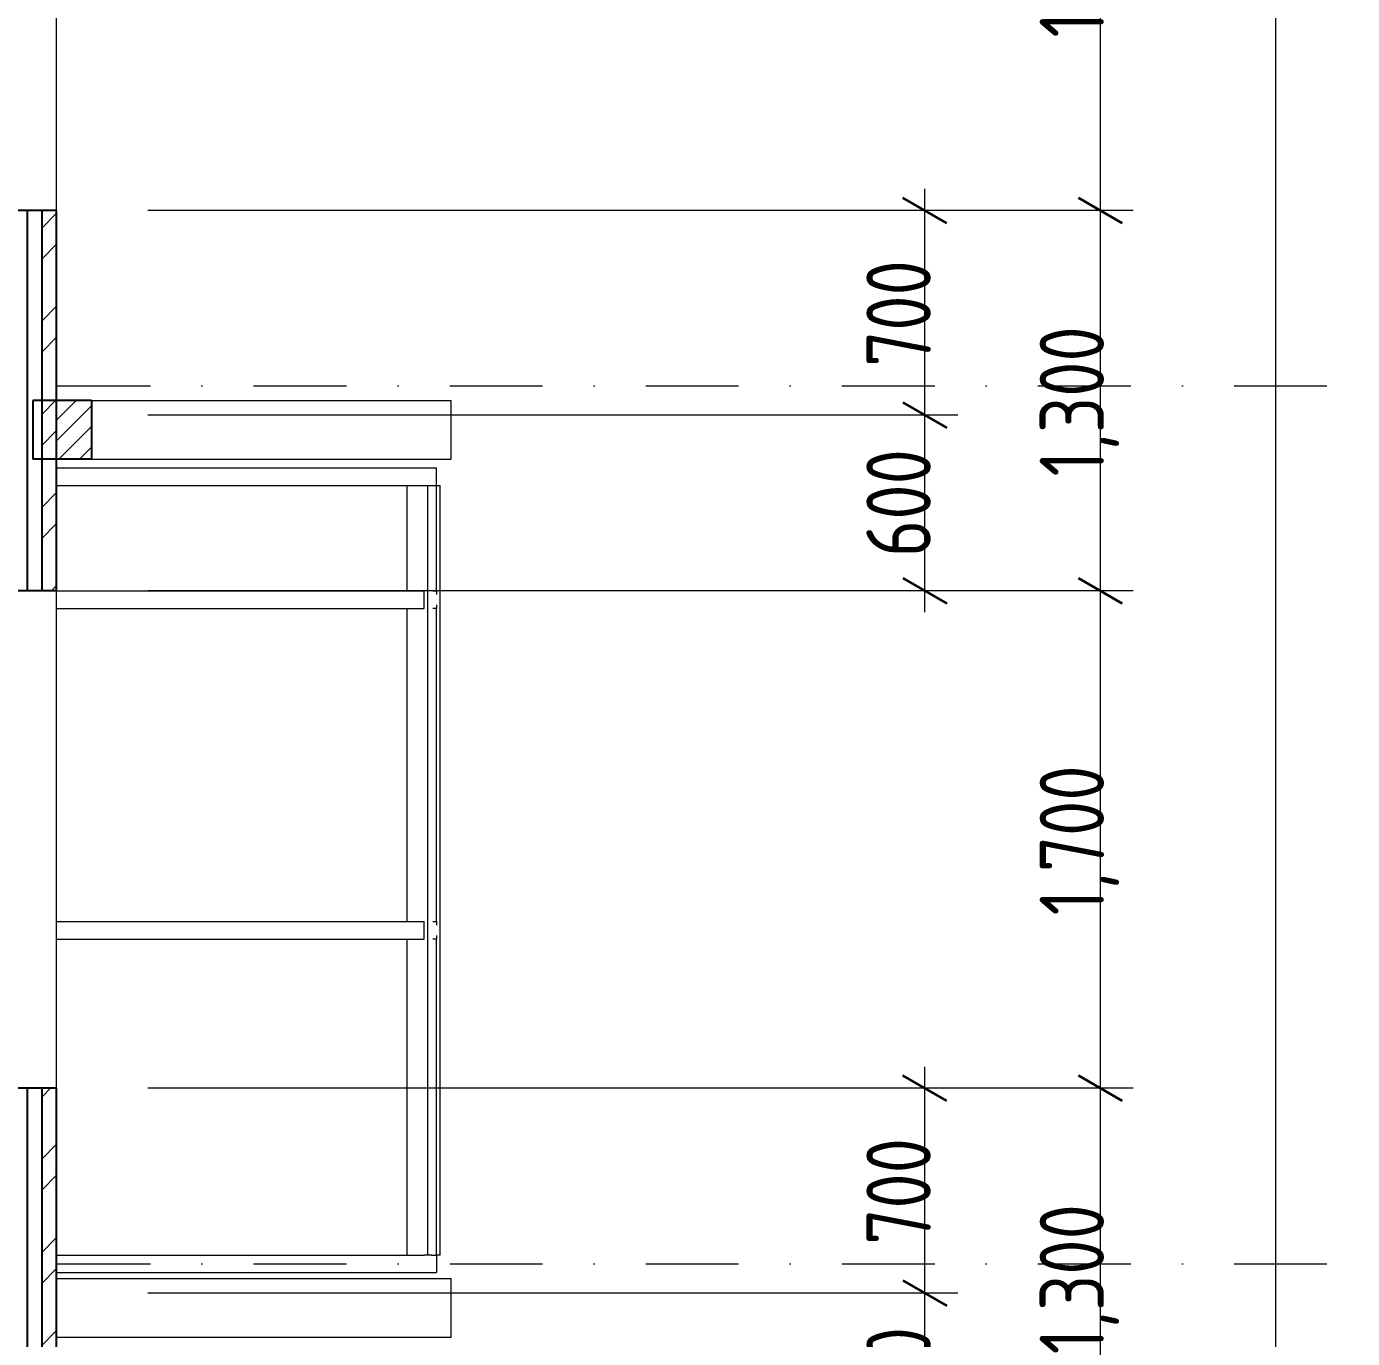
# Model space of a CAD drawing. Header units: millimetres. Extents: x 18162 to 7085488, y 72188 to 247925.
# Drawn here: x 3683577 to 3688111, y 136863 to 141346 of the extents above; entities that cross this region are included whole.
import ezdxf

# ---------------------------------------------------------------- set-up
doc = ezdxf.new("R2010")
doc.units = ezdxf.units.MM
doc.header["$MEASUREMENT"] = 0
doc.linetypes.add('Dot & Dashed', pattern=[670.277762, 317.5, -176.388889, 0, -176.388874])
for name, color, linetype in [('Archicad Windows', 7, 'Continuous'), ('Finish - Wall', 7, 'Continuous'), ('Structural - Bearing', 7, 'Continuous')]:
    doc.layers.add(name, color=color, linetype=linetype)
doc.styles.add('GENERATED_STYLE_3', font='', dxfattribs={"width": 0.8})
doc.styles.get('GENERATED_STYLE_3').set_extended_font_data('ISOCPEUR MON')
doc.dimstyles.new('GENERATED_STYLE__10', dxfattribs={"dimtxt": 220.000005, "dimasz": 114, "dimexe": 0.18, "dimexo": 762.629951, "dimgap": 0, "dimtad": 1, "dimdec": 0, "dimzin": 0, "dimdsep": 46, "dimtxsty": 'GENERATED_STYLE_3', "dimblk": 'ARROWHEAD_2', "dimblk1": 'ARROWHEAD_2', "dimblk2": 'ARROWHEAD_2', "dimcen": 0.09, "dimclrd": 13, "dimclre": 13, "dimclrt": 13, "dimadec": 0, "dimazin": 0, "dimtfac": 1, "dimtdec": 4, "dimtmove": 0, "dimatfit": 3, "dimfxl": 1, "dimtolj": 1, "dimtzin": 0, "dimarcsym": 0})
doc.dimstyles.new('GENERATED_STYLE__7', dxfattribs={"dimtxt": 220.000005, "dimasz": 114, "dimexe": 0.18, "dimexo": 342.629951, "dimgap": 0, "dimtad": 1, "dimdec": 0, "dimzin": 0, "dimdsep": 46, "dimtxsty": 'GENERATED_STYLE_3', "dimblk": 'ARROWHEAD_2', "dimblk1": 'ARROWHEAD_2', "dimblk2": 'ARROWHEAD_2', "dimcen": 0.09, "dimclrd": 13, "dimclre": 13, "dimclrt": 13, "dimadec": 0, "dimazin": 0, "dimtfac": 1, "dimtdec": 4, "dimtmove": 0, "dimatfit": 3, "dimfxl": 1, "dimtolj": 1, "dimtzin": 0, "dimarcsym": 0})
doc.dimstyles.new('GENERATED_STYLE__9', dxfattribs={"dimtxt": 220.000005, "dimasz": 114, "dimexe": 0.18, "dimexo": 312.629951, "dimgap": 0, "dimtad": 1, "dimdec": 0, "dimzin": 0, "dimdsep": 46, "dimtxsty": 'GENERATED_STYLE_3', "dimblk": 'ARROWHEAD_2', "dimblk1": 'ARROWHEAD_2', "dimblk2": 'ARROWHEAD_2', "dimcen": 0.09, "dimclrd": 13, "dimclre": 13, "dimclrt": 13, "dimadec": 0, "dimazin": 0, "dimtfac": 1, "dimtdec": 4, "dimtmove": 0, "dimatfit": 3, "dimfxl": 1, "dimtolj": 1, "dimtzin": 0, "dimarcsym": 0})
pattern_1 = [(45, (3761974.73, 95118), (-159.099, 159.099), []), (45, (3761921.7, 95171.04), (-159.099, 159.099), [])]

# ---------------------------------------------------------------- blocks, each defined once
blk = doc.blocks.new('*D1153', base_point=(3761974.7, 95118))
at = {"color": 12, "linetype": 'Continuous', "lineweight": 35}
for p, q in [((3687173.6, 137761.3), (3687323.6, 137674.7)), ((3687173.6, 136461.3), (3687323.6, 136374.7))]:
    blk.add_line(p, q, dxfattribs=at)
at = {"color": 13, "linetype": 'Continuous', "lineweight": 13}
for p, q in [((3687361.1, 137718), (3683991.7, 137718)), ((3687248.6, 136418), (3687248.6, 137718)), ((3687361.1, 136418), (3683991.7, 136418))]:
    blk.add_line(p, q, dxfattribs=at)
at = {"color": 13, "lineweight": 13, "insert": (3687312.4, 136808.9), "char_height": 220, "attachment_point": 7, "rotation": 90, "style": 'GENERATED_STYLE_3'}
blk.add_mtext('\\A1;{\\pql;\\fISOCPEUR MON|b0|i0|c0|p0;\\W0.800000;1,300}', dxfattribs=at)
blk = doc.blocks.new('ARROWHEAD_2')
at = {"color": 0, "linetype": 'Continuous', "lineweight": 0}
for p, q in [((-0.378, -0.655), (0.378, 0.655)), ((0, 0), (-1, 0))]:
    blk.add_line(p, q, dxfattribs=at)
blk = doc.blocks.new('*D1154', base_point=(3761974.7, 95118))
at = {"color": 12, "linetype": 'Continuous', "lineweight": 35}
for p, q in [((3687173.6, 139461.3), (3687323.6, 139374.7)), ((3687173.6, 137761.3), (3687323.6, 137674.7))]:
    blk.add_line(p, q, dxfattribs=at)
at = {"color": 13, "linetype": 'Continuous', "lineweight": 13}
for p, q in [((3687361.1, 139418), (3683991.7, 139418)), ((3687248.6, 137718), (3687248.6, 139418)), ((3687361.1, 137718), (3683991.7, 137718))]:
    blk.add_line(p, q, dxfattribs=at)
at = {"color": 13, "lineweight": 13, "insert": (3687312.4, 138308.9), "char_height": 220, "attachment_point": 7, "rotation": 90, "style": 'GENERATED_STYLE_3'}
blk.add_mtext('\\A1;{\\pql;\\fISOCPEUR MON|b0|i0|c0|p0;\\W0.800000;1,700}', dxfattribs=at)
blk = doc.blocks.new('*D1155', base_point=(3761974.7, 95118))
at = {"color": 12, "linetype": 'Continuous', "lineweight": 35}
for p, q in [((3687173.6, 140761.3), (3687323.6, 140674.7)), ((3687173.6, 139461.3), (3687323.6, 139374.7))]:
    blk.add_line(p, q, dxfattribs=at)
at = {"color": 13, "linetype": 'Continuous', "lineweight": 13}
for p, q in [((3687361.1, 140718), (3683991.7, 140718)), ((3687248.6, 139418), (3687248.6, 140718)), ((3687361.1, 139418), (3683991.7, 139418))]:
    blk.add_line(p, q, dxfattribs=at)
at = {"color": 13, "lineweight": 13, "insert": (3687312.4, 139808.9), "char_height": 220, "attachment_point": 7, "rotation": 90, "style": 'GENERATED_STYLE_3'}
blk.add_mtext('\\A1;{\\pql;\\fISOCPEUR MON|b0|i0|c0|p0;\\W0.800000;1,300}', dxfattribs=at)
blk = doc.blocks.new('*D1156', base_point=(3761974.7, 95118))
at = {"color": 12, "linetype": 'Continuous', "lineweight": 35}
for p, q in [((3687173.6, 142461.3), (3687323.6, 142374.7)), ((3687173.6, 140761.3), (3687323.6, 140674.7))]:
    blk.add_line(p, q, dxfattribs=at)
at = {"color": 13, "linetype": 'Continuous', "lineweight": 13}
for p, q in [((3687361.1, 142418), (3683991.7, 142418)), ((3687248.6, 140718), (3687248.6, 142418)), ((3687361.1, 140718), (3683991.7, 140718))]:
    blk.add_line(p, q, dxfattribs=at)
at = {"color": 13, "lineweight": 13, "insert": (3687312.4, 141308.9), "char_height": 220, "attachment_point": 7, "rotation": 90, "style": 'GENERATED_STYLE_3'}
blk.add_mtext('\\A1;{\\pql;\\fISOCPEUR MON|b0|i0|c0|p0;\\W0.800000;1,700}', dxfattribs=at)
blk = doc.blocks.new('*D1184', base_point=(3761974.7, 95118))
at = {"color": 12, "linetype": 'Continuous', "lineweight": 35}
for p, q in [((3686573.8, 137061.3), (3686723.8, 136974.7)), ((3686573.8, 136461.3), (3686723.8, 136374.7))]:
    blk.add_line(p, q, dxfattribs=at)
at = {"color": 13, "linetype": 'Continuous', "lineweight": 13}
for p, q in [((3686761.3, 137018), (3683991.7, 137018)), ((3686648.8, 136418), (3686648.8, 137018)), ((3686761.3, 136418), (3683991.7, 136418)), ((3686648.8, 136344.7), (3686648.8, 136418))]:
    blk.add_line(p, q, dxfattribs=at)
at = {"color": 13, "lineweight": 13, "insert": (3686668.7, 136533.6), "char_height": 220, "attachment_point": 7, "rotation": 90, "style": 'GENERATED_STYLE_3'}
blk.add_mtext('\\A1;{\\pql;\\fISOCPEUR MON|b0|i0|c0|p0;\\W0.800000;600}', dxfattribs=at)
blk = doc.blocks.new('*D1185', base_point=(3761974.7, 95118))
at = {"color": 13, "linetype": 'Continuous', "lineweight": 13}
for p, q in [((3686648.8, 137718), (3686648.8, 137791.4)), ((3686761.3, 137718), (3683991.7, 137718)), ((3686648.8, 137018), (3686648.8, 137718)), ((3686761.3, 137018), (3683991.7, 137018))]:
    blk.add_line(p, q, dxfattribs=at)
at = {"color": 12, "linetype": 'Continuous', "lineweight": 35}
for p, q in [((3686723.8, 137674.7), (3686573.8, 137761.3)), ((3686573.8, 137061.3), (3686723.8, 136974.7))]:
    blk.add_line(p, q, dxfattribs=at)
at = {"color": 13, "lineweight": 13, "insert": (3686668.7, 137183.6), "char_height": 220, "attachment_point": 7, "rotation": 90, "style": 'GENERATED_STYLE_3'}
blk.add_mtext('\\A1;{\\pql;\\fISOCPEUR MON|b0|i0|c0|p0;\\W0.800000;700}', dxfattribs=at)
blk = doc.blocks.new('*D1186', base_point=(3761974.7, 95118))
at = {"color": 12, "linetype": 'Continuous', "lineweight": 35}
for p, q in [((3686573.8, 140061.3), (3686723.8, 139974.7)), ((3686573.8, 139461.3), (3686723.8, 139374.7))]:
    blk.add_line(p, q, dxfattribs=at)
at = {"color": 13, "linetype": 'Continuous', "lineweight": 13}
for p, q in [((3686761.3, 140018), (3683991.7, 140018)), ((3686648.8, 139418), (3686648.8, 140018)), ((3686761.3, 139418), (3683991.7, 139418)), ((3686648.8, 139344.7), (3686648.8, 139418))]:
    blk.add_line(p, q, dxfattribs=at)
at = {"color": 13, "lineweight": 13, "insert": (3686668.7, 139533.6), "char_height": 220, "attachment_point": 7, "rotation": 90, "style": 'GENERATED_STYLE_3'}
blk.add_mtext('\\A1;{\\pql;\\fISOCPEUR MON|b0|i0|c0|p0;\\W0.800000;600}', dxfattribs=at)
blk = doc.blocks.new('*D1187', base_point=(3761974.7, 95118))
at = {"color": 12, "linetype": 'Continuous', "lineweight": 35}
for p, q in [((3686723.8, 140674.7), (3686573.8, 140761.3)), ((3686573.8, 140061.3), (3686723.8, 139974.7))]:
    blk.add_line(p, q, dxfattribs=at)
at = {"color": 13, "linetype": 'Continuous', "lineweight": 13}
for p, q in [((3686648.8, 140718), (3686648.8, 140791.4)), ((3686761.3, 140718), (3683991.7, 140718)), ((3686648.8, 140018), (3686648.8, 140718)), ((3686761.3, 140018), (3683991.7, 140018))]:
    blk.add_line(p, q, dxfattribs=at)
at = {"color": 13, "lineweight": 13, "insert": (3686668.7, 140183.6), "char_height": 220, "attachment_point": 7, "rotation": 90, "style": 'GENERATED_STYLE_3'}
blk.add_mtext('\\A1;{\\pql;\\fISOCPEUR MON|b0|i0|c0|p0;\\W0.800000;700}', dxfattribs=at)
blk = doc.blocks.new('*D1249', base_point=(3761974.7, 95118))
at = {"color": 12, "linetype": 'Continuous', "lineweight": 35}
for p, q in [((3687923.3, 145524.7), (3687773.3, 145611.3)), ((3687773.3, 90411.3), (3687923.3, 90324.7))]:
    blk.add_line(p, q, dxfattribs=at)
at = {"color": 13, "linetype": 'Continuous', "lineweight": 13}
for p, q in [((3687848.3, 145568), (3687848.3, 145641.4)), ((3687960.8, 145568), (3684021.7, 145568)), ((3687848.3, 90368), (3687848.3, 145568)), ((3687960.8, 90368), (3683991.7, 90368)), ((3687848.3, 90294.7), (3687848.3, 90368))]:
    blk.add_line(p, q, dxfattribs=at)
at = {"color": 13, "lineweight": 13, "insert": (3687912.1, 117629.9), "char_height": 220, "attachment_point": 7, "rotation": 90, "style": 'GENERATED_STYLE_3'}
blk.add_mtext('\\A1;{\\pql;\\fISOCPEUR MON|b0|i0|c0|p0;\\W0.800000;55,200}', dxfattribs=at)

msp = doc.modelspace()

# ---------------------------------------------------------------- hatches: boundary and pattern name
at = {"layer": 'Structural - Bearing', "linetype": 'Continuous', "lineweight": 9}
h = msp.add_hatch(dxfattribs=at)
h.set_pattern_fill('Steel_0003', style=0, pattern_type=2)
h.set_pattern_definition(pattern_1)
h.paths.add_polyline_path([(3683629.1, 140018), (3683679.1, 140018), (3683679.1, 140718), (3683629.1, 140718)])
h = msp.add_hatch(dxfattribs=at)
h.set_pattern_fill('Common_Brick_0003', style=0, pattern_type=2)
h.set_pattern_definition([(45, (3761974.73, 95118.007), (-35.35534, 35.35534), [])])
h.paths.add_polyline_path([(3683679.1, 140018), (3683679.1, 139868), (3683799.3, 139868), (3683799.3, 140068), (3683679.1, 140068)])
h = msp.add_hatch(dxfattribs=at)
h.set_pattern_fill('Steel_0003', style=0, pattern_type=2)
h.set_pattern_definition(pattern_1)
h.paths.add_polyline_path([(3683679.1, 140018), (3683629.1, 140018), (3683629.1, 139418), (3683679.1, 139418)])
h = msp.add_hatch(dxfattribs=at)
h.set_pattern_fill('Steel_0003', style=0, pattern_type=2)
h.set_pattern_definition(pattern_1)
h.paths.add_polyline_path([(3683629.1, 137018), (3683679.1, 137018), (3683679.1, 137718), (3683629.1, 137718)])
h = msp.add_hatch(dxfattribs=at)
h.set_pattern_fill('Steel_0003', style=0, pattern_type=2)
h.set_pattern_definition(pattern_1)
h.paths.add_polyline_path([(3683679.1, 137018), (3683629.1, 137018), (3683629.1, 136418), (3683679.1, 136418)])

# ---------------------------------------------------------------- linework, layer by layer
at = {"color": 8, "linetype": 'Dot & Dashed', "lineweight": 13}
for p, q in [((3658879.3, 140118), (3689916.5, 140118)), ((3658879.3, 137118), (3689916.5, 137118))]:
    msp.add_line(p, q, dxfattribs=at)
at = {"layer": 'Archicad Windows', "color": 7, "linetype": 'Continuous', "lineweight": 9}
for p, q in [((3683679.1, 142418), (3683679.1, 140718)), ((3683679.1, 139418), (3683679.1, 137718))]:
    msp.add_line(p, q, dxfattribs=at)
at = {"layer": 'Finish - Wall', "color": 7, "linetype": 'Continuous', "lineweight": 9}
for p, q in [((3683679.1, 139838), (3684979.1, 139838)), ((3684979.1, 139778), (3684979.1, 139838)), ((3683679.1, 139778), (3684936.6, 139778)), ((3684879.1, 139418), (3684879.1, 139778)), ((3684936.6, 139778), (3684949.1, 139778)), ((3684949.1, 139778), (3684961.5, 139778)), ((3684949.1, 139388), (3684949.1, 139778)), ((3684961.5, 139778), (3684979.1, 139778)), ((3684979.1, 139778), (3684991.5, 139778)), ((3684979.1, 139418), (3684979.1, 139778)), ((3684991.5, 139388), (3684991.5, 139778)), ((3683679.1, 139418), (3684936.6, 139418)), ((3684936.6, 139358), (3684936.6, 139418)), ((3684966.5, 139418), (3684979.1, 139418)), ((3684979.1, 139418), (3684979.1, 139405.4)), ((3683679.1, 139358), (3684936.6, 139358)), ((3684879.1, 138288), (3684879.1, 139358)), ((3684949.1, 138258), (3684949.1, 139388)), ((3684979.1, 139358), (3684966.5, 139358)), ((3684979.1, 139370.6), (3684979.1, 139358)), ((3684979.1, 138288), (3684979.1, 139358)), ((3684991.5, 138258), (3684991.5, 139388)), ((3683679.1, 138288), (3684936.6, 138288)), ((3684936.6, 138228), (3684936.6, 138288)), ((3684966.5, 138288), (3684979.1, 138288)), ((3684979.1, 138288), (3684979.1, 138275.4)), ((3683679.1, 138228), (3684936.6, 138228)), ((3684879.1, 137148), (3684879.1, 138228)), ((3684949.1, 137148), (3684949.1, 138258)), ((3684979.1, 138228), (3684966.5, 138228)), ((3684979.1, 138240.6), (3684979.1, 138228)), ((3684979.1, 137148), (3684979.1, 138228)), ((3684991.5, 137148), (3684991.5, 138258)), ((3683679.1, 137148), (3684936.6, 137148)), ((3684949.1, 137148), (3684936.6, 137148)), ((3684961.5, 137148), (3684949.1, 137148)), ((3684961.5, 137148), (3684979.1, 137148)), ((3684979.1, 137148), (3684979.1, 137088)), ((3684991.5, 137148), (3684979.1, 137148)), ((3683679.1, 137088), (3684979.1, 137088))]:
    msp.add_line(p, q, dxfattribs=at)
at = {"layer": 'Structural - Bearing', "color": 7, "linetype": 'Continuous', "lineweight": 25}
for p, q in [((3683579.1, 140718), (3683579.1, 140018)), ((3683629.1, 140718), (3683629.1, 140018)), ((3683679.1, 140718), (3683679.1, 140018)), ((3683599.3, 140068), (3683599.3, 139868)), ((3683799.3, 140068), (3683599.3, 140068)), ((3683799.3, 140068), (3683799.3, 139868)), ((3683579.1, 140018), (3683579.1, 139418)), ((3683629.1, 140018), (3683629.1, 139418)), ((3683679.1, 140018), (3683679.1, 139418)), ((3683799.3, 139868), (3683599.3, 139868)), ((3683579.1, 137718), (3683579.1, 137018)), ((3683629.1, 137718), (3683629.1, 137018)), ((3683679.1, 137718), (3683679.1, 137018)), ((3683579.1, 137018), (3683579.1, 136418)), ((3683629.1, 137018), (3683629.1, 136418)), ((3683679.1, 137018), (3683679.1, 136418))]:
    msp.add_line(p, q, dxfattribs=at)
at = {"layer": 'Structural - Bearing', "color": 7, "linetype": 'Continuous', "lineweight": 9}
for p, q in [((3683799.3, 140068), (3685029.1, 140068)), ((3685029.1, 139868), (3685029.1, 140068)), ((3683799.3, 139868), (3685029.1, 139868)), ((3683679.1, 137068), (3685029.1, 137068)), ((3685029.1, 136868), (3685029.1, 137068)), ((3683679.1, 136868), (3685029.1, 136868))]:
    msp.add_line(p, q, dxfattribs=at)
at = {"layer": 'Structural - Bearing', "color": 7, "linetype": 'Continuous', "lineweight": 25, "flags": 128}
for points in [[(3683679.1, 140718), (3683629.1, 140718), (3683579.1, 140718), (3683479.1, 140718), (3683429.1, 140718)], [(3683679.1, 139418), (3683629.1, 139418), (3683579.1, 139418), (3683479.1, 139418), (3683429.1, 139418)], [(3683679.1, 137718), (3683629.1, 137718), (3683579.1, 137718), (3683479.1, 137718), (3683429.1, 137718)]]:
    msp.add_lwpolyline(points, dxfattribs=at)

# ---------------------------------------------------------------- dimensions: what is measured, and where the dimension line sits
at = {"color": 13, "linetype": 'Continuous', "lineweight": 13}
for base, p1, p2, dimstyle, picture, middle in [((3687848.3, 145568), (3683649.1, 90368), (3683679.1, 145568), 'GENERATED_STYLE__7', '*D1249', (3687694.3, 118082.1)), ((3687248.6, 142418), (3683679.1, 140718), (3683679.1, 142418), 'GENERATED_STYLE__9', '*D1156', (3687094.6, 141677.5)), ((3686648.8, 140718), (3683229.1, 140018), (3683679.1, 140718), 'GENERATED_STYLE__9', '*D1187', (3686494.8, 140434.7)), ((3687248.6, 140718), (3683679.1, 139418), (3683679.1, 140718), 'GENERATED_STYLE__9', '*D1155', (3687094.6, 140177.5)), ((3686648.8, 140018), (3683679.1, 139418), (3683229.1, 140018), 'GENERATED_STYLE__10', '*D1186', (3686494.8, 139784.7)), ((3687248.6, 139418), (3683679.1, 137718), (3683679.1, 139418), 'GENERATED_STYLE__9', '*D1154', (3687094.6, 138677.5)), ((3686648.8, 137718), (3683229.1, 137018), (3683679.1, 137718), 'GENERATED_STYLE__9', '*D1185', (3686494.8, 137434.7)), ((3687248.6, 137718), (3683679.1, 136418), (3683679.1, 137718), 'GENERATED_STYLE__9', '*D1153', (3687094.6, 137177.5)), ((3686648.8, 137018), (3683679.1, 136418), (3683229.1, 137018), 'GENERATED_STYLE__10', '*D1184', (3686494.8, 136784.7))]:
    dim = msp.add_linear_dim(base=base, p1=p1, p2=p2, angle=90, dimstyle=dimstyle, dxfattribs=at)
    dim.commit()
    dim.dimension.update_dxf_attribs({"geometry": picture, "text_midpoint": middle, "dimtype": 160, "text_rotation": 90})

doc.saveas('drawing.dxf')
